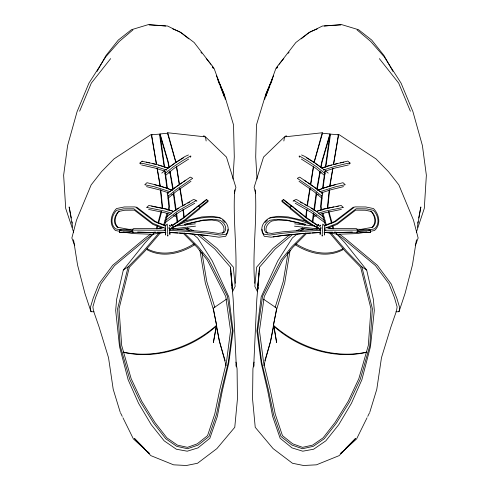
<?xml version="1.0" encoding="UTF-8"?>
<svg xmlns="http://www.w3.org/2000/svg" width="490" height="490" viewBox="0 0 490 490"><rect width="100%" height="100%" fill="white"/><g stroke="black" fill="none" stroke-linecap="round" stroke-linejoin="round"><path stroke-width="0.73" d="M167.831 235.371L167.831 236.094L167.255 224.083L165.191 225.688L165.638 235.071L165.589 232.842M171.861 227.777L171.849 228.971L195.51 226.16M357.872 231.868L357.902 230.251L357.118 229.204L369.883 229.688L370.642 230.735L370.599 232.364L357.872 231.868L370.599 232.364M324.245 232.425L357.547 232.309L357.59 230.092L356.518 228.652L330.217 228.646M169.43 225.657L169.448 225.094L169.522 225.786M234.716 189.783C232.683 220.966 237.834 252.111 235.323 283.306M320.154 232.242L320.111 234.471L320.466 228.493M324.411 232.842L324.362 235.071L324.809 225.688L322.745 224.083L322.169 236.094L322.169 235.371M179.089 224.665L185.367 220.408L199.602 208.844L199.932 207.246L208.03 200.79L206.756 199.681L205.916 199.859L182.942 218.025L171.972 225.449M324.625 229.265L324.692 228.089M232.977 179.034L234.287 156.99L233.534 124.901L224.34 94.637L216.451 75.84M208.03 200.79L207.968 201.653L199.889 208.097M292.61 234.496L275.264 248.926L259.504 267.197L257.722 286.136L257.85 289.229L258.01 287.109M258.114 285.695L258.426 281.45M257.85 289.229L257.961 287.71M258.077 286.191L259.504 267.197M259.008 273.677L256.815 299.439L253.673 366.894L254.028 364.634M327.828 207.674L329.592 189.753M228.052 229.345L227.74 232.389L225.725 236.309L218.926 237.191L205.923 235.298L186.984 233.479M322.653 192.147L321.164 206.59L322.187 210.259M323.045 188.344L325.293 170.961M320.478 225.786L320.552 225.094L320.57 225.657M327.326 208.023L329.225 190.138M306.146 217.554L307.046 209.261M304.817 225.492L304.988 223.979M305.754 217.168L306.599 209.597M321.795 195.112L320.429 207.246L321.238 210.167M321.967 193.593L322.138 192.074M322.561 188.282L324.729 172.045M164.567 166.906L160.095 133.966L167.5 133.219L167.421 133.868L167.745 132.759L205.488 136.888L226.46 157.082L235.898 187.413L234.459 193.225M312.841 222.632L313.876 214.553M314.439 210.149L316.583 193.954M317.177 189.538L320.215 171.837M312.24 221.982L313.429 213.119M313.827 210.161L316.295 192.448M325.801 167.188L330.511 134.138L338.431 134.695L333.519 164.015M285.927 136.673L286.099 135.43M325.434 166.906L329.905 133.966L322.5 133.219L314.28 162.068M316.816 188.76L319.982 171.09M199.602 208.844L199.791 207.625L185.306 219.428L169.638 230.067M313.576 166.594L310.764 184.681M307.451 205.488L310.176 188.399M416.463 239.739L412.464 264.931L405.089 293.339L398.989 311.714L395.938 311.763M225.118 360.603L219.471 341.646L216.262 325.838L213.389 342.528L216.666 325.219L213.297 309.257L205.304 282.963L199.92 250.353M283.857 140.979L284.512 136.888L322.255 132.759L322.579 133.868L322.5 133.219M313.429 166.171L310.403 184.981M314.035 162.404L322.255 132.759M307.114 205.059L309.919 187.958M290.08 250.353L284.696 282.963L276.703 309.257L273.334 325.219L274.033 326.401L276.611 342.528L273.739 325.838L270.529 341.646L264.882 360.603M288.138 252.258L283.202 281.64L275.147 307.451M329.96 186.016L332.967 168.113M333.721 163.636L338.676 134.383L376.002 158.901L388.478 171.672L398.842 184.889L413.493 220.139L418.142 238.011L415.257 245.613M254.071 362.073L252.926 368.762L252.558 398.952L255.229 427.305L273.095 448.601L292.463 463.258L303.573 465.5L316.436 464.826L339.141 455.639L355.501 438.501L345.456 448.595M329.623 186.408L332.741 168.493M417.296 227.385L420.861 206.945L418.693 218.001M398.989 311.714L399.699 307.689L396.827 298.245L391.234 284.035L377.331 265.304L344.917 238.22L339.49 234.189M321.048 167.409L322.016 162.245L330.003 134.621L330.511 134.138M320.699 167.409L321.85 161.529L329.905 133.966M417.688 223.158L417.976 221.682M153.976 233.222L144.801 243.132L123.321 270.008L116.602 299.427L115.683 310.433L119.523 346.583L128.147 379.787L138.535 403.246L151.263 424.695L164.168 440.847L176.369 449.226L187.247 451.198L197.985 447.891L209.867 438.25L217.352 416.408L222.233 391.149L228.744 363.28L233.093 330.989L228.799 296.854L212.231 260.901L197.623 237.987L192.999 234.122M264.729 99.347L265.268 97.142M265.623 95.679L266.162 93.474L270.762 83.055M158.736 233.24L143.441 251.131L128.147 266.872L117.588 308.835L120.215 345.879L129.728 379.229L140.465 401.947L153.664 423.158L165.755 438.74L176.731 446.347L187.523 448.724L198.138 445.067L208.991 436.468L216.439 414.528L221.511 390.261L228.273 362.435L232.352 330.64L227.446 296.236L208.764 259.657L198.291 246.862L184.356 233.013M156.923 229.02L157.713 226.123M158.509 223.226L161.682 211.643M263.828 365.748L270.639 340.832L276.672 308.173L263.498 299.163M164.548 225.492L167.96 213.089M168.762 210.167L169.571 207.246L168.205 195.112M156.341 228.701L157.149 225.804M157.952 222.901L161.167 211.3M163.703 224.953L166.992 213.199M167.813 210.259L168.836 206.59L167.347 192.147M369.766 412.292L376.792 389.293L381.471 357.718L390.916 326.971L396.52 310.825L397.127 306.881L394.426 297.546L388.993 283.796L375.463 265.617L343.325 238.838L336.777 234.042M190.518 157.266L190.904 156.102L190.469 156.041L182.507 160.72L173.282 166.845L164.683 173.877M416.365 232.26L424.303 208.385L426.361 175.249L422.411 145.585L412.941 111.708L401.096 83.184L384.087 56.65L370.685 41.43L357.075 29.908M317.024 229.596L317.722 227.507C302.838 220.574 285.829 215.006 269.298 218.062C263.675 221.106 258.99 228.42 263.834 234.208L270.18 235.041L281.542 233.405L302.312 231.403L320.84 230.306M269.88 85.891L265.727 96.493L275.919 68.386L295.838 42.514L308.406 32.959L322.426 26.013L340.887 24.99M270.437 84.476L271.821 80.942M276.807 68.214L277.634 66.089L276.758 68.177M79.631 111.181L91.312 83.11L110.642 58.629M273.549 75.84L265.66 94.637L256.466 124.901L255.713 156.99L257.023 179.034M271.374 81.665L272.293 79.582M232.493 291.801L235.169 286.381L233.326 267.105L217.064 248.43L200.263 234.692M367.065 417.75L356.61 438.918L340.697 453.379L342.283 451.78M367.739 416.384L369.429 412.972M222.607 233.203C226.251 228.738 222.429 223.33 218.203 221.033L211.815 220.028L202.003 220.647L184.473 224.659M97.063 71.454L105.95 55.584L118.292 40.064L131.449 29.719L148.727 24.5L165.712 26.019M119.15 211.086C115.083 215.471 113.215 222.717 118.01 227.311M173.307 226.068L169.975 229.871L171.059 228.579M119.358 230.735L120.117 229.688L132.882 229.204L132.098 230.251L132.129 231.868L119.401 232.364L119.358 230.735L132.098 230.251M371.99 227.311C376.786 222.717 374.917 215.471 370.85 211.086M165.755 232.425L132.453 232.309L132.41 230.092L133.482 228.652L159.783 228.646M349.309 164.083L350.099 163.115L347.771 161.075L328.196 165.798L321.912 168.027M279.043 64.3L283.82 58.524M288.126 53.33L289.082 52.173M265.017 222.454L267.418 220.022M160.114 233.185L144.428 251.676L129.348 267.246L119.021 308.804L121.692 345.499L131.13 378.611L141.775 401.261L154.92 422.441L166.863 437.821L177.435 445.134L187.437 447.346L197.243 443.854L207.533 435.659L214.755 414.111L219.716 390.04L226.423 362.38L230.551 330.707L225.749 296.517L207.331 260.141L197.231 247.432L183.064 233.087M146.663 207.484L148.868 205.433L166.282 209.028L173.846 211.429M338.676 134.383L337.941 135.179L338.431 134.695M306.936 233.087L292.769 247.432L282.669 260.141L264.251 296.517L259.449 330.707L263.577 362.38L270.284 390.04L275.245 414.111L282.467 435.659L292.757 443.854L302.563 447.346L312.565 445.134L323.137 437.821L335.08 422.441L348.225 401.261L358.87 378.611L368.309 345.499L370.979 308.804L360.652 267.246L345.573 251.676L329.886 233.185M305.644 233.013L291.709 246.862L281.236 259.657L262.554 296.236L257.648 330.64L261.727 362.435L268.489 390.261L273.561 414.528L281.009 436.468L291.862 445.067L302.477 448.724L313.269 446.347L324.245 438.74L336.336 423.158L349.535 401.947L360.273 379.229L369.785 345.879L372.412 308.835L361.853 266.872L346.559 251.131L331.265 233.24M284.512 136.888L263.54 157.082L254.102 187.413L255.541 193.225M142.026 161.265L156.335 164.328L168.088 168.027M165.669 169.852L175.867 162.257L185.097 156.445L188.448 154.956M140.691 164.083L139.901 163.115L142.229 161.075M310.911 224.665L304.633 220.408L290.399 208.844L290.111 208.097L282.032 201.653L281.971 200.79L283.245 199.681L284.084 199.859L307.059 218.025L318.028 225.449M290.111 208.097L290.068 207.246L291.336 206.143L292.156 206.308M168.799 195.614L175.592 189.991L192.674 178.354L190.328 177.111L173.662 188.491L167.108 193.924M132.925 29.908L119.315 41.43L105.913 56.65L88.904 83.184L77.059 111.708L67.589 145.585L63.639 175.249L65.697 208.385L73.635 232.26M166.067 217.395L176.621 209.157L193.366 199.577L194.763 199.749L196.386 200.747M297.001 234.122L292.377 237.987L277.769 260.901L261.201 296.854L256.907 330.989L261.256 363.28L267.767 391.149L272.648 416.408L280.133 438.25L292.016 447.891L302.753 451.198L313.631 449.226L325.832 440.847L338.737 424.695L351.465 403.246L361.853 379.787L370.477 346.583L374.317 310.433L373.398 299.427L366.679 270.008L345.199 243.132L336.024 233.222M301.044 230.741L303.935 228.328M170.404 191.222L178.372 185.245M289.737 234.692L272.936 248.43L256.674 267.105L254.831 286.381L257.507 291.801M168.058 198.223L176.21 191.443L190.959 181.312M139.901 163.115L143.631 163.599L154.711 166.282L166.974 170.134M161.792 173.099L164.665 170.796M197.844 206.308L198.664 206.143L206.756 199.681M165.559 175.402L174.207 168.278L188.619 159.072M215.968 326.401C191.222 348.635 155.734 359.727 123.008 352.249M301.16 38.857L310.158 31.832L317.226 28.928M269.616 218.301L270.713 217.444L278.038 216.298L288.169 216.954L306.287 221.131M170.955 225.259L171.99 224.457L168.683 228.101L170.367 229.314M216.666 325.219C191.676 347.281 156.426 359.225 123.407 352.132M353.382 207.086L334.511 221.517L323.976 225.7M168.15 167.972L175.046 163.133M150.51 234.189L145.083 238.22L112.669 265.304L98.766 284.035L93.174 298.245L90.301 307.689L91.011 311.714L94.062 311.763M153.223 234.042L146.675 238.838L114.538 265.617L101.007 283.796L95.575 297.546L92.873 306.881L93.48 310.825L99.084 326.971L108.529 357.718L113.208 389.293L120.234 412.292M316.693 226.068L319.633 229.314L321.318 228.101L318.01 224.457L319.045 225.259M174.691 210.835L178.856 208.189M226.503 299.163L213.328 308.173L219.361 340.832L226.172 365.748M178.96 184.828L182.721 182.268M165.081 220.751L178.207 210.78L195.51 200.918L196.925 201.078M164.946 222.87L179.022 212.244L194.781 203.24M357.081 231.819L356.463 232.242L357.547 232.309M172.027 225.939L183.811 217.952L198.181 206.223L197.017 206.566M183.346 181.845L185.845 180.167M168.952 167.409L167.984 162.245L159.997 134.621L159.489 134.138L151.569 134.695L152.059 135.179L151.324 134.383L113.999 158.901L101.522 171.672L91.158 184.889L76.507 220.139L71.859 238.011L74.743 245.613M123.321 270.008L128.147 266.872M176.29 162.337L179.401 160.346M180.026 159.961L183.781 157.651M293.614 200.747L295.237 199.749L296.634 199.577L313.38 209.157L323.933 217.395M182.611 206.033L185.214 204.593M187.762 203.209L189.667 202.168M194.046 243.812C180.173 252.638 162.251 256.84 147.031 248.742L147.312 249.863C162.76 258.052 180.871 253.532 194.91 244.632M317.839 190.383L323.596 188.038M317.747 190.181L329.36 186.12L343.012 182.696L345.236 184.742L336.042 186.653L320.582 191.461M300.407 230.447L303.733 228.904M296.695 230.668L302.661 227.924M324.509 171.335L335.025 168.052L348.39 164.965M322.016 168.199L323.369 167.629M323.026 170.134L335.289 166.282L346.369 163.599L350.099 163.115M316.215 195.204L318.322 194.334M324.558 228.395L337.126 223.379L356.126 208.783L366.41 208.869L373.423 210.314C378.231 215.306 380.252 223.636 374.58 228.812L368.786 230.031M324.57 225.982L335.546 221.609L354.736 206.896L365.742 206.97L373.509 208.556C379.291 214.479 381.287 224.383 374.611 230.459L370.397 231.341M328 227.997L337.071 224.383L355.63 210.143L365.313 210.235L371.543 211.521C375.573 215.765 377.551 222.815 372.682 227.244L359.899 229.559M319.731 173.233L321.152 172.701M322.016 192.643L330.658 189.838L343.502 186.629M316.154 211.429L323.719 209.028L333.764 206.915M313.563 214.92L314.978 214.412M318.512 213.132L324.956 211.178L342.951 207.484M316.405 211.49L323.149 209.261L341.132 205.433L343.337 207.484M313.312 216.733L316.62 215.551M319.921 214.363L325.152 212.758L341.383 209.408M324.049 167.347L331.693 165.069M324.251 187.842L335.191 184.791M336.869 206.541L338.431 206.088M334.584 164.328L337.518 163.593M340.44 162.919L341.904 162.576M183.713 221.131L201.831 216.954L211.962 216.298L219.287 217.444L220.384 218.301M185.606 224.059L203.681 219.936L213.726 219.293L220.035 220.28C224.463 222.595 227.924 228.23 224.046 232.652L218.32 233.412L207.429 231.837L173.203 229.075M301.552 154.956L304.903 156.445L314.133 162.257L324.331 169.852M366.992 352.249C334.266 359.727 298.778 348.635 274.033 326.401M366.594 352.132C333.574 359.225 298.324 347.281 273.334 325.219M342.632 162.411L343.796 162.172M357.504 231.837L359.764 231.482M157.137 228.61L161.461 227.942M366.832 232.052L357.075 233.565L337.892 234.263L324.337 232.297M156.733 228.665L163.832 227.679M175.549 226.031L195.314 223.838M273.132 236.897L284.078 235.298L303.016 233.479M155.422 232.015L151.753 232.542L137.684 232.027M165.663 232.297L152.108 234.263L132.925 233.565L123.168 232.052M164.034 230.031L165.406 229.859M177.576 229.547L188.178 228.316M293.075 201.078L294.49 200.918L311.793 210.78L324.919 220.751M324.288 26.019L341.273 24.5L358.551 29.719L371.708 40.064L384.05 55.584L392.937 71.454M132.453 232.309L133.537 232.242L132.919 231.819M316.797 229.075L282.571 231.837L271.68 233.412L265.954 232.652C262.077 228.23 265.537 222.595 269.966 220.28L276.274 219.293L286.319 219.936L304.394 224.059M303.776 233.405L310.562 233.007M312.069 232.922L318.855 232.523M320.448 232.536L302.992 233.565L282.473 235.543L271.074 237.191L264.275 236.309L262.26 232.389L261.948 229.345M119.401 232.364L132.171 231.85M352.316 232.027L338.247 232.542L334.578 232.015M324.539 230.227L357.59 230.092M324.153 232.327L332.496 232.162M132.41 230.092L165.461 230.227M157.504 232.162L165.847 232.327M357.902 230.251L370.642 230.735M149.113 24.99L167.574 26.013L181.594 32.959L194.163 42.514L214.081 68.386L224.273 96.493L220.12 85.891M171.145 232.523L177.931 232.922M179.438 233.007L186.225 233.405M169.552 232.536L187.008 233.565L207.527 235.543M169.16 230.306L187.688 231.403L208.458 233.405L219.82 235.041L226.166 234.208C231.011 228.42 226.325 221.106 220.702 218.062C204.171 215.006 187.162 220.574 172.278 227.507L172.976 229.596M294.49 226.16L318.151 228.971L318.139 227.777M294.686 223.838L314.451 226.031M301.822 228.316L312.424 229.547M326.168 227.679L333.267 228.665M324.594 229.859L325.966 230.031M328.539 227.942L332.863 228.61M130.101 229.559L117.318 227.244C112.449 222.815 114.427 215.765 118.458 211.521L124.687 210.235L134.37 210.143L152.929 224.383L162 227.997M130.236 231.482L132.496 231.837M153.799 206.664L166.851 209.261L173.595 211.49M141.61 164.965L154.975 168.052L165.491 171.335M146.498 186.629L159.342 189.838L167.984 192.643M146.204 162.172L147.368 162.411M119.603 231.341L115.389 230.459C108.713 224.383 110.709 214.479 116.491 208.556L124.258 206.97L135.264 206.896L154.454 221.609L165.43 225.982M121.214 230.031L115.42 228.812C109.748 223.636 111.769 215.306 116.577 210.314L123.59 208.869L133.874 208.783L152.874 223.379L165.442 228.395M305.527 224.659L287.998 220.647L278.185 220.028L271.797 221.033C267.571 223.33 263.749 228.738 267.393 233.203M148.096 162.576L149.56 162.919M147.049 207.484L165.044 211.178L171.488 213.132M152.482 163.593L155.416 164.328M154.809 184.791L165.749 187.842M148.617 209.408L164.848 212.758L170.079 214.363M158.307 165.069L165.951 167.347M151.569 206.088L153.131 206.541M292.983 206.566L291.82 206.223L306.189 217.952L317.973 225.939M166.404 188.038L172.161 190.383M173.38 215.551L176.688 216.733M175.022 214.412L176.437 214.92M169.418 191.461L153.958 186.653L144.764 184.742L146.988 182.696L160.64 186.12L172.253 190.181M168.848 172.701L170.269 173.233M166.024 225.7L155.489 221.517L136.618 207.086M172.774 28.928L179.842 31.832L188.84 38.857M171.678 194.334L173.785 195.204M166.631 167.629L167.984 168.199M187.339 227.924L193.305 230.668M186.267 228.904L189.593 230.447M295.09 244.632C309.129 253.532 327.24 258.052 342.688 249.863L342.969 248.742C327.749 256.84 309.827 252.638 295.954 243.812M301.381 159.072L315.793 168.278L324.441 175.402M300.333 202.168L302.238 203.209M304.786 204.593L307.389 206.033M311.144 208.189L315.309 210.835M299.041 181.312L313.79 191.443L321.942 198.223M306.219 157.651L309.974 159.961M295.219 203.24L310.979 212.244L325.054 222.87M310.599 160.346L313.71 162.337M361.853 266.872L366.679 270.008M314.954 163.133L321.85 167.972M304.155 180.167L306.654 181.845M320.362 230.067L304.694 219.428L290.209 207.625L290.399 208.844M307.279 182.268L311.04 184.828M311.628 185.245L319.596 191.222M222.583 220.022L224.984 222.454M281.971 200.79L290.068 207.246M325.317 173.877L316.718 166.845L307.493 160.72L299.531 156.041L299.096 156.102L299.482 157.266M283.245 199.681L291.336 206.143M325.336 170.796L328.208 173.099M197.39 234.496L214.736 248.926L230.496 267.197L232.278 286.136L232.15 289.229L231.99 287.109M186.065 228.328L188.956 230.741M322.892 193.924L316.338 188.491L299.672 177.111L297.326 178.354L314.409 189.991L321.201 195.614M198.664 206.143L199.932 207.246M144.544 448.595L134.499 438.501L150.859 455.639L173.564 464.826L186.427 465.5L197.537 463.258L216.905 448.601L234.771 427.305L237.442 398.952L237.074 368.762L235.929 362.073M147.717 451.78L149.303 453.379L133.39 438.918L122.935 417.75M318.941 228.579L320.025 229.871L319.633 229.314M200.918 52.173L201.874 53.33M206.18 58.524L210.957 64.3M379.358 58.629L398.688 83.11L410.369 111.181M120.571 412.972L122.261 416.384M217.707 79.582L218.626 81.665M219.238 83.055L223.838 93.474L224.377 95.679M213.242 68.177L212.366 66.089L213.193 68.214M218.179 80.942L219.563 84.476M91.011 311.714L84.911 293.339L77.536 264.931L73.537 239.739M214.853 307.451L206.798 281.64L201.862 252.258M167.5 133.219L175.72 162.068M160.095 133.966L168.15 161.529L169.301 167.409M167.745 132.759L175.965 162.404M323.008 213.199L326.297 224.953M328.833 211.3L332.049 222.901M332.851 225.804L333.659 228.701M328.318 211.643L331.491 223.226M332.287 226.123L333.077 229.02M322.04 213.089L325.452 225.492M224.732 97.142L225.271 99.347M170.018 171.09L173.184 188.76M71.307 218.001L69.139 206.945L72.704 227.385M72.024 221.682L72.312 223.158M169.785 171.837L172.823 189.538M157.259 168.493L160.377 186.408M151.324 134.383L156.279 163.636M151.569 134.695L156.482 164.015M157.033 168.113L160.04 186.016M179.597 184.981L176.571 166.171M180.081 187.958L182.886 205.059M205.488 136.888L206.143 140.979M235.972 364.634L236.327 366.894L233.185 299.439L230.992 273.677M179.236 184.681L176.425 166.594M179.824 188.399L182.55 205.488M159.489 134.138L164.199 167.188M173.705 192.448L176.173 210.161M203.901 135.43L204.073 136.673M165.271 172.045L167.439 188.282M164.707 170.961L166.955 188.344M176.571 213.119L177.76 221.982M173.417 193.954L175.561 210.149M176.124 214.553L177.16 222.632M183.401 209.597L184.246 217.168M185.012 223.979L185.183 225.492M167.862 192.074L168.033 193.593M182.954 209.261L183.854 217.554M160.775 190.138L162.674 208.023M160.408 189.753L162.172 207.674M230.496 267.197L231.923 286.191M165.308 228.089L165.375 229.265M254.678 283.306C252.166 252.111 257.317 220.966 255.284 189.783M169.534 228.493L169.889 234.471L169.846 232.242"/></g></svg>
